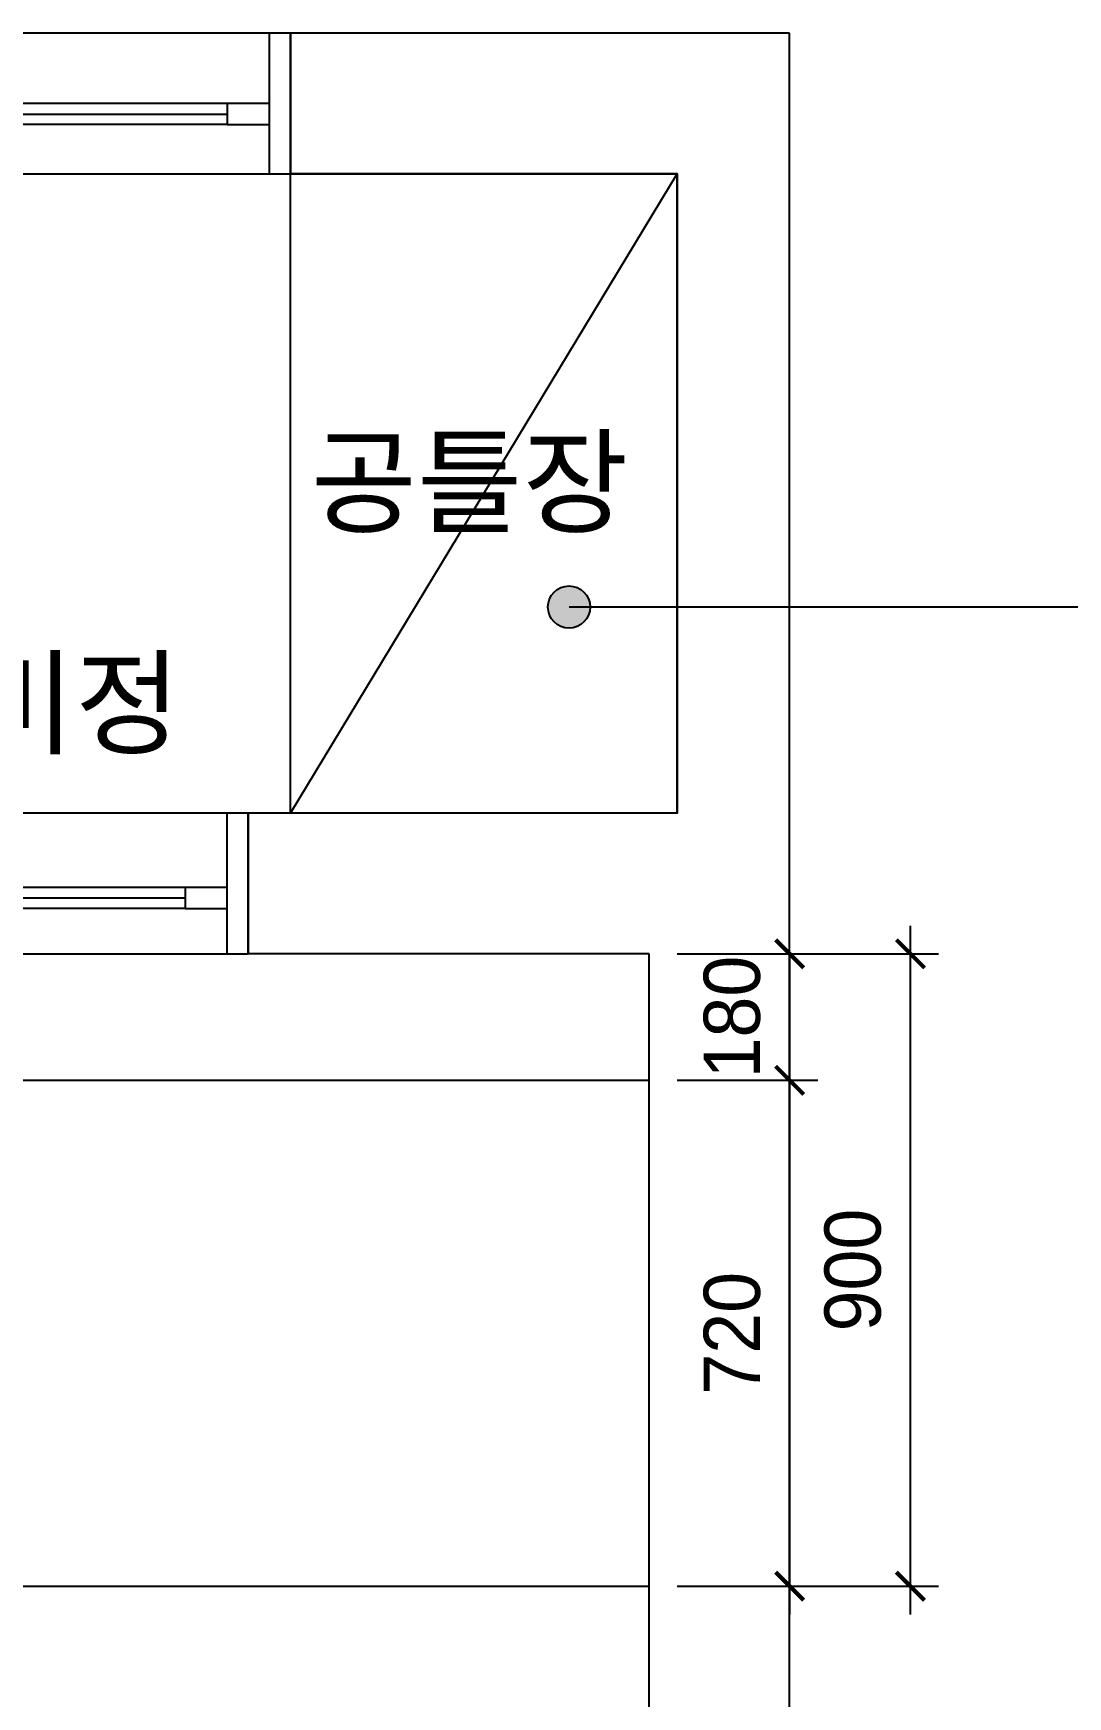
# Model space of a CAD drawing. Header units: inches. Extents: x 3778 to 56227, y -16914 to 35091.
# Drawn here: x 20894 to 22365, y 15672 to 18039 of the extents above; entities that cross this region are included whole.
import ezdxf

# ---------------------------------------------------------------- set-up
doc = ezdxf.new("R2010")
doc.units = ezdxf.units.IN
doc.header["$LTSCALE"] = 100
doc.header["$MEASUREMENT"] = 0
doc.header["$PDSIZE"] = 700.071425
for name, color, linetype in [('0-ELC TEXT', 7, 'Continuous'), ('04_FUR', 6, 'Continuous'), ('07-DIM WAL', 5, 'Continuous'), ('3.기호.계단선', 30, 'Continuous'), ('RC-LIGHT', 7, 'Continuous'), ('도면층2', 2, 'Continuous'), ('도면층4', 4, 'Continuous'), ('도면층5', 5, 'Continuous')]:
    doc.layers.add(name, color=color, linetype=linetype)
doc.styles.add('HY 울릉도 L', font='')
doc.styles.add('코레일둥고', font='Korail_Round_Gothic_Medium.ttf')
doc.styles.get('HY 울릉도 L').set_extended_font_data('HY울릉도L')
doc.dimstyles.new('40', dxfattribs={"dimscale": 40, "dimtxt": 2, "dimasz": 1, "dimexe": 1, "dimexo": 1, "dimgap": 1, "dimtad": 1, "dimdec": 0, "dimrnd": 0.05, "dimdsep": 46, "dimlunit": 6, "dimtxsty": 'HY 울릉도 L', "dimblk": 'ARCHTICK', "dimcen": 2.5, "dimdle": 1, "dimclrd": 133, "dimclre": 133, "dimclrt": 30, "dimadec": 0, "dimazin": 0, "dimtfac": 1, "dimtdec": 0, "dimtix": 1, "dimtmove": 2, "dimatfit": 3, "dimldrblk": 'ARCHTICK', "dimfxl": 0, "dimlwd": -1, "dimlwe": -1, "dimarcsym": 0})

# ---------------------------------------------------------------- blocks, each defined once
blk = doc.blocks.new('FSFF')
at = {"layer": '도면층2'}
for p, q in [((53847.4, 8067.4), (53137.4, 8067.4)), ((53137.4, 8067.4), (53137.4, 7867.4)), ((53847.4, 647.4), (53847.4, 8067.4)), ((53687.4, 7867.4), (53137.4, 7867.4)), ((53687.4, 6957.4), (53687.4, 7867.4)), ((53687.4, 6957.4), (53077.4, 6957.4)), ((53077.4, 6957.4), (53077.4, 6757.4)), ((53647.4, 6757.4), (53077.4, 6757.4)), ((53647.4, 3377.4), (53647.4, 6757.4))]:
    blk.add_line(p, q, dxfattribs=at)
at = {"layer": '도면층4'}
for p, q in [((53137.4, 8067.4), (50737.4, 8067.4)), ((53107.4, 7867.4), (53107.4, 8067.4)), ((53137.4, 7867.4), (53137.4, 8067.4)), ((51467.4, 7952.4), (53047.4, 7952.4)), ((50737.4, 7867.4), (53137.4, 7867.4)), ((53077.4, 6957.4), (50897.4, 6957.4)), ((53047.4, 6757.4), (53047.4, 6957.4)), ((53077.4, 6757.4), (53077.4, 6957.4)), ((52017.4, 6837), (52987.4, 6837)), ((50897.4, 6757.4), (53077.4, 6757.4))]:
    blk.add_line(p, q, dxfattribs=at)
for points in [[(53047.4, 7967.4), (53047.4, 7937.4), (53107.4, 7937.4), (53107.4, 7967.4)], [(52987.4, 6852), (52987.4, 6822), (53047.4, 6822), (53047.4, 6852)]]:
    blk.add_lwpolyline(points, close=True, dxfattribs=at)
at = {"layer": '도면층5'}
for p, q in [((53047.4, 7967.4), (51467.4, 7967.4)), ((53047.4, 7937.4), (51467.4, 7937.4)), ((52987.4, 6852), (52017.4, 6852)), ((52987.4, 6822), (52017.4, 6822))]:
    blk.add_line(p, q, dxfattribs=at)
blk = doc.blocks.new('_ArchTick')
at = {"color": 0, "linetype": 'ByBlock', "const_width": 0.15}
blk.add_lwpolyline([(-0.5, -0.5), (0.5, 0.5)], dxfattribs=at)
blk = doc.blocks.new('*D40')
at = {"layer": '07-DIM WAL', "color": 133}
for p, q in [((21969.8, 16729.4), (21969.8, 16769.4)), ((21809.8, 16729.4), (22009.8, 16729.4)), ((21969.8, 16729.4), (21969.8, 16549.4)), ((21809.8, 16549.4), (22009.8, 16549.4)), ((21969.8, 16549.4), (21969.8, 16509.4))]:
    blk.add_line(p, q, dxfattribs=at)
at = {"layer": 'Defpoints', "color": 0}
for p in [(21769.8, 16729.4), (21769.8, 16549.4), (21969.8, 16549.4)]:
    blk.add_point(p, dxfattribs=at)
at = {"layer": '07-DIM WAL', "color": 133, "xscale": 40, "yscale": 40, "zscale": 40}
for p, rotation in [((21969.8, 16729.4), 270), ((21969.8, 16549.4), 90)]:
    blk.add_blockref('_ArchTick', p, dxfattribs=dict(at, rotation=rotation))
at = {"layer": '07-DIM WAL', "color": 30, "insert": (21888.1, 16639.4), "char_height": 80, "attachment_point": 5, "rotation": 90, "style": 'HY 울릉도 L'}
blk.add_mtext('180', dxfattribs=at)
blk = doc.blocks.new('*D41')
at = {"layer": '07-DIM WAL', "color": 133}
for p, q in [((21969.8, 16589.4), (21969.8, 15789.4)), ((21809.8, 16549.4), (22009.8, 16549.4)), ((21809.8, 15829.4), (22009.8, 15829.4))]:
    blk.add_line(p, q, dxfattribs=at)
at = {"layer": 'Defpoints', "color": 0}
for p in [(21769.8, 16549.4), (21769.8, 15829.4), (21969.8, 15829.4)]:
    blk.add_point(p, dxfattribs=at)
at = {"layer": '07-DIM WAL', "color": 133, "xscale": 40, "yscale": 40, "zscale": 40}
for p, rotation in [((21969.8, 16549.4), 90), ((21969.8, 15829.4), 270)]:
    blk.add_blockref('_ArchTick', p, dxfattribs=dict(at, rotation=rotation))
at = {"layer": '07-DIM WAL', "color": 30, "insert": (21888.1, 16189.4), "char_height": 80, "attachment_point": 5, "rotation": 90, "style": 'HY 울릉도 L'}
blk.add_mtext('720', dxfattribs=at)
blk = doc.blocks.new('*D42')
at = {"layer": '07-DIM WAL', "color": 133}
for p, q in [((22141.7, 15789.4), (22141.7, 16769.4)), ((21809.8, 16729.4), (22181.7, 16729.4)), ((21809.8, 15829.4), (22181.7, 15829.4))]:
    blk.add_line(p, q, dxfattribs=at)
at = {"layer": 'Defpoints', "color": 0}
for p in [(21769.8, 16729.4), (22141.7, 16729.4), (21769.8, 15829.4)]:
    blk.add_point(p, dxfattribs=at)
at = {"layer": '07-DIM WAL', "color": 133, "xscale": 40, "yscale": 40, "zscale": 40}
for p, rotation in [((22141.7, 16729.4), 90), ((22141.7, 15829.4), 270)]:
    blk.add_blockref('_ArchTick', p, dxfattribs=dict(at, rotation=rotation))
at = {"layer": '07-DIM WAL', "color": 30, "insert": (22059.9, 16279.4), "char_height": 80, "attachment_point": 5, "rotation": 90, "style": 'HY 울릉도 L'}
blk.add_mtext('900', dxfattribs=at)

msp = doc.modelspace()

# ---------------------------------------------------------------- hatches: boundary and pattern name
at = {"layer": '0-ELC TEXT'}
h = msp.add_hatch(color=256, dxfattribs=at)
h.dxf.hatch_style = 1
edge = h.paths.add_edge_path()
edge.add_arc((21656, 17222.9), 30, 0, 360)

# ---------------------------------------------------------------- linework, layer by layer
msp.add_line((22791.5, 17222.9), (21656, 17222.9), dxfattribs=at)
msp.add_circle((21656, 17222.9), 30, dxfattribs=at)
at = {"layer": '04_FUR'}
msp.add_line((21259.8, 16929.4), (21809.8, 17839.4), dxfattribs=at)
msp.add_lwpolyline([(21259.8, 17839.4), (21809.8, 17839.4), (21809.8, 16929.4), (21259.8, 16929.4)], close=True, dxfattribs=at)
at = {"layer": 'RC-LIGHT'}
for points in [[(18739.8, 16549.4), (21769.8, 16549.4)], [(18739.8, 15829.4), (21769.8, 15829.4)]]:
    msp.add_lwpolyline(points, dxfattribs=at)

# ---------------------------------------------------------------- block references
at = {"layer": '07-DIM WAL'}
msp.add_blockref('FSFF', (-31877.6, 9972), dxfattribs=at)

# ---------------------------------------------------------------- texts
at = {"layer": '0-ELC TEXT', "style": '코레일둥고'}
msp.add_text('공틀장', height=120, dxfattribs=at).set_placement((21288.8, 17340.9))
at = {"layer": '3.기호.계단선', "color": 10, "style": '코레일둥고'}
msp.add_text('확장여부미정', height=120, dxfattribs=at).set_placement((20200.3, 17026.3))

# ---------------------------------------------------------------- dimensions: what is measured, and where the dimension line sits
at = {"layer": '07-DIM WAL'}
for base, p1, p2, picture, middle in [((21969.8, 16549.4), (21769.8, 16729.4), (21769.8, 16549.4), '*D40', (21888.1, 16639.4)), ((22141.7, 16729.4), (21769.8, 15829.4), (21769.8, 16729.4), '*D42', (22059.9, 16279.4)), ((21969.8, 15829.4), (21769.8, 16549.4), (21769.8, 15829.4), '*D41', (21888.1, 16189.4))]:
    dim = msp.add_linear_dim(base=base, p1=p1, p2=p2, angle=90, dimstyle='40', override={"dimfxl": 1.25}, dxfattribs=at)
    dim.commit()
    dim.dimension.update_dxf_attribs({"geometry": picture, "text_midpoint": middle})

doc.saveas('drawing.dxf')
